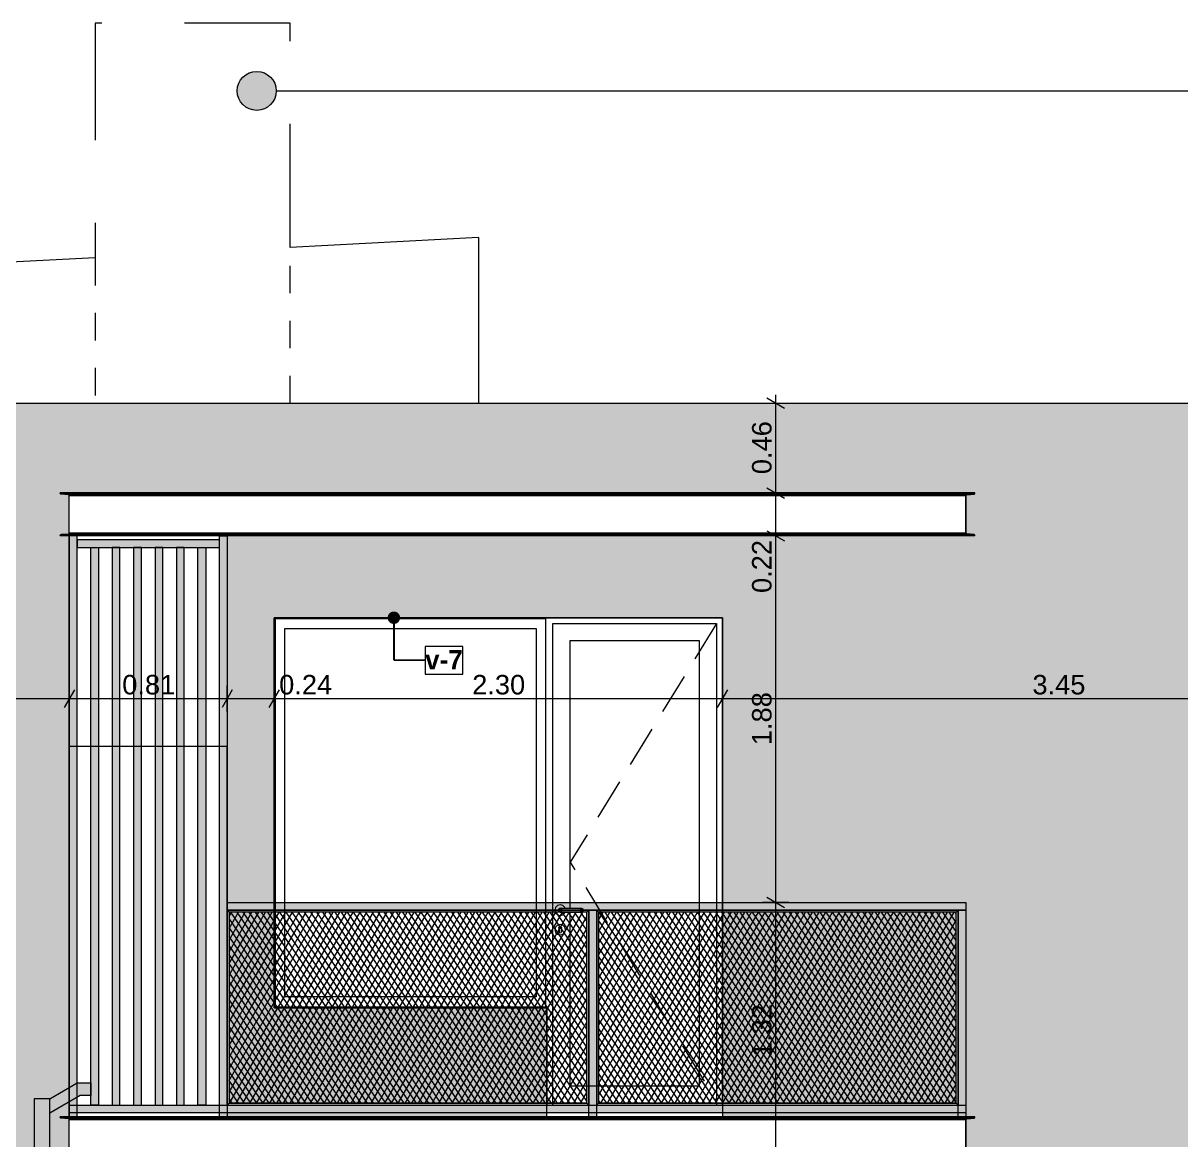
# Model space of a CAD drawing. Header units: millimetres. Extents: x 475206255 to 476720147, y 4620882299 to 4621447368.
# Drawn here: x 475380064 to 475386004, y 4621093129 to 4621098857 of the extents above; entities that cross this region are included whole.
import ezdxf

# ---------------------------------------------------------------- set-up
doc = ezdxf.new("R2010")
doc.units = ezdxf.units.MM
doc.header["$MEASUREMENT"] = 0
doc.set_wipeout_variables(frame=1)
for name, pattern in [('Hidden Line', [317.5, 211.666667, -105.833333]), ('Long Dashed', [1058.333302, 634.99999, -423.333311]), ('Small Dashed', [282.222222, 141.111111, -141.111111])]:
    doc.linetypes.add(name, pattern=pattern)
for name, color, linetype, lineweight in [('0_Pen_No__250_Pen_No__255', 255, 'Continuous', 0), ('0_Pen_No__250_Pen_No__7', 7, 'Continuous', 0), ('0_Pen_No__7_Pen_No__7', 7, 'Continuous', 0), ('2D Drafting - General_Pen_No__7_Pen_No__7', 7, 'Continuous', 0), ('Dimensioning - General_Pen_No__142', 142, 'Continuous', 0), ('New_2D Drafting - General_Pen_No__1_Pen_No__253', 252, 'Continuous', 0), ('New_2D Drafting - General_Pen_No__1_Pen_No__4', 7, 'Continuous', 0), ('New_2D Drafting - General_Pen_No__30_Pen_No__9_Pen_No__9_Pen_No__255', 255, 'Continuous', 0), ('New_2D Drafting - General_Pen_No__30_Pen_No__9_Pen_No__9_Pen_No__7', 7, 'Continuous', 0), ('New_2D Drafting - General_Pen_No__4', 7, 'Continuous', 0), ('New_2D Drafting - General_Pen_No__7', 7, 'Continuous', 0), ('New_Annotation - Label_Pen_No__1', 1, 'Continuous', 0), ('New_Structural - Bearing_Pen_No__250', 7, 'Continuous', 0), ('Structural - Bearing_Pen_No__250', 7, 'Continuous', 0), ('zoma_Pen_No__5_Pen_No__142', 142, 'Continuous', 0)]:
    doc.layers.add(name, color=color, linetype=linetype, lineweight=lineweight)
doc.layers.add('Dimensioning - General', color=7, linetype='Continuous')
doc.layers.add('zoma_Pen_No__5', color=7, linetype='Continuous')
doc.layers.add('New_2D Drafting - General_Pen_No__30_Pen_No__9_Pen_No__9_Pen_No__254', color=7, linetype='Continuous', lineweight=0, true_color=0xcccccc)
doc.styles.add('GENERATED_STYLE_2', font='arial.ttf')
doc.styles.add('GENERATED_STYLE_5', font='')
doc.styles.get('GENERATED_STYLE_5').set_extended_font_data('Avaza', bold=True)
doc.dimstyles.new('GENERATED_STYLE__1', dxfattribs={"dimtxt": 100, "dimasz": 68.640772, "dimexe": 0.18, "dimexo": 0.0625, "dimgap": 0, "dimtad": 1, "dimlfac": 0.001, "dimzin": 0, "dimdsep": 46, "dimtxsty": 'GENERATED_STYLE_2', "dimblk": 'ARROWHEAD_2', "dimblk1": 'ARROWHEAD_2', "dimblk2": 'ARROWHEAD_2', "dimcen": 0.09, "dimse1": 1, "dimse2": 1, "dimclrd": 142, "dimclre": 142, "dimclrt": 142, "dimadec": 0, "dimazin": 0, "dimtfac": 1, "dimtdec": 4, "dimtmove": 0, "dimatfit": 3, "dimfxl": 1, "dimtolj": 1, "dimtzin": 0, "dimarcsym": 0})
doc.dimstyles.new('GENERATED_STYLE__18', dxfattribs={"dimtxt": 100, "dimasz": 68.640772, "dimexe": 0.18, "dimexo": 0.0625, "dimgap": 0, "dimtad": 1, "dimtih": 1, "dimtoh": 1, "dimlfac": 0.001, "dimzin": 0, "dimdsep": 46, "dimtxsty": 'GENERATED_STYLE_2', "dimblk": 'ARROWHEAD_2', "dimblk1": 'ARROWHEAD_2', "dimblk2": 'ARROWHEAD_2', "dimcen": 0.09, "dimse1": 1, "dimse2": 1, "dimclrd": 142, "dimclre": 142, "dimclrt": 142, "dimadec": 0, "dimazin": 0, "dimtfac": 1, "dimtdec": 4, "dimtmove": 0, "dimatfit": 3, "dimfxl": 1, "dimtolj": 1, "dimtzin": 0, "dimarcsym": 0})
doc.dimstyles.new('GENERATED_STYLE__33', dxfattribs={"dimtxt": 0.18, "dimasz": 127.68, "dimexe": 0.18, "dimexo": 0.0625, "dimgap": 0, "dimtad": 0, "dimtih": 1, "dimtoh": 1, "dimdec": 4, "dimzin": 0, "dimdsep": 46, "dimcen": 0.09, "dimadec": 0, "dimazin": 0, "dimtfac": 1, "dimtdec": 4, "dimtmove": 0, "dimatfit": 3, "dimldrblk": 'ARROWHEAD_11', "dimfxl": 1, "dimtolj": 1, "dimtzin": 0, "dimarcsym": 0})
pattern_1 = [(60, (475826095.757, 4621095193.19), (-25.9807621, 15), []), (124.306619, (475826095.757, 4621095193.19), (23.8156986, 11.25), [])]

# ---------------------------------------------------------------- blocks, each defined once
blk = doc.blocks.new('ARROWHEAD_11')
at = {"color": 0, "linetype": 'Continuous', "lineweight": 0}
blk.add_line((0, 0), (-1, 0), dxfattribs=at)
at = {"color": 0, "linetype": 'Continuous', "lineweight": 0, "const_width": 0.25, "flags": 128}
blk.add_lwpolyline([(-0.125, 0, 1), (0.125, 0, 1)], format="xyb", close=True, dxfattribs=at)
blk = doc.blocks.new('Line_8', base_point=(475381262.3, 4621098509.3))
at = {"layer": 'zoma_Pen_No__5_Pen_No__142', "linetype": 'Continuous', "lineweight": 0}
blk.add_hatch(color=142, dxfattribs=at).paths.add_polyline_path([(475381162.3, 4621098509.3), (475381169.9, 4621098471), (475381191.6, 4621098438.6), (475381224, 4621098416.9), (475381262.3, 4621098409.3), (475381300.6, 4621098416.9), (475381333, 4621098438.6), (475381354.7, 4621098471), (475381362.3, 4621098509.3), (475381354.7, 4621098547.6), (475381333, 4621098580), (475381300.6, 4621098601.7), (475381262.3, 4621098609.3), (475381224, 4621098601.7), (475381191.6, 4621098580), (475381169.9, 4621098547.6)])
at = {"layer": 'zoma_Pen_No__5_Pen_No__142', "color": 142, "linetype": 'Continuous', "lineweight": 0}
blk.add_line((475381362.3, 4621098509.3), (475404007, 4621098509.3), dxfattribs=at)
blk.add_circle((475381262.3, 4621098509.3), 100, dxfattribs=at)
blk = doc.blocks.new('*D2040', base_point=(475826095.8, 4621095193.2))
at = {"layer": 'Dimensioning - General_Pen_No__142', "color": 142, "linetype": 'Continuous', "lineweight": 0, "transparency": 16777216}
for p, q in [((475376656.5, 4621095437.5), (475376604.4, 4621095347.2)), ((475376630.5, 4621095324.6), (475376630.5, 4621095460.1)), ((475380326.7, 4621095437.5), (475380274.5, 4621095347.2)), ((475380300.6, 4621095324.6), (475380300.6, 4621095460.1)), ((475376586.3, 4621095392.4), (475376630.5, 4621095392.4)), ((475376630.5, 4621095392.4), (475380300.6, 4621095392.4))]:
    blk.add_line(p, q, dxfattribs=at)
at = {"layer": 'Dimensioning - General_Pen_No__142', "color": 142, "lineweight": 0, "transparency": 16777216, "insert": (475378332.1, 4621095412.4), "char_height": 100, "attachment_point": 7, "style": 'GENERATED_STYLE_2'}
blk.add_mtext('\\A1;{\\pql;\\fArial|b0|i0|c204|p0;\\W1.000000;3.67}', dxfattribs=at)
blk = doc.blocks.new('ARROWHEAD_2')
at = {"color": 0, "linetype": 'Continuous', "lineweight": 0}
for p, q in [((0, 0), (-1, 0)), ((-0.378, -0.655), (0.378, 0.655))]:
    blk.add_line(p, q, dxfattribs=at)
blk = doc.blocks.new('*D2041', base_point=(475826095.8, 4621095193.2))
at = {"layer": 'Dimensioning - General_Pen_No__142', "color": 142, "linetype": 'Continuous', "lineweight": 0, "transparency": 16777216}
for p, q in [((475380326.7, 4621095437.5), (475380274.5, 4621095347.2)), ((475380300.6, 4621095324.6), (475380300.6, 4621095460.1)), ((475381136.7, 4621095437.5), (475381084.5, 4621095347.2)), ((475381110.6, 4621095324.6), (475381110.6, 4621095460.1)), ((475380300.6, 4621095392.4), (475381110.6, 4621095392.4))]:
    blk.add_line(p, q, dxfattribs=at)
at = {"layer": 'Dimensioning - General_Pen_No__142', "color": 142, "lineweight": 0, "transparency": 16777216, "insert": (475380572.1, 4621095412.4), "char_height": 100, "attachment_point": 7, "style": 'GENERATED_STYLE_2'}
blk.add_mtext('\\A1;{\\pql;\\fArial|b0|i0|c204|p0;\\W1.000000;0.81}', dxfattribs=at)
blk = doc.blocks.new('*D2042', base_point=(475826095.8, 4621095193.2))
at = {"layer": 'Dimensioning - General_Pen_No__142', "color": 142, "linetype": 'Continuous', "lineweight": 0, "transparency": 16777216}
for p, q in [((475381136.7, 4621095437.5), (475381084.5, 4621095347.2)), ((475381110.6, 4621095324.6), (475381110.6, 4621095460.1)), ((475381377.1, 4621095437.5), (475381325, 4621095347.2)), ((475381351.1, 4621095324.6), (475381351.1, 4621095460.1)), ((475381110.6, 4621095392.4), (475381351.1, 4621095392.4))]:
    blk.add_line(p, q, dxfattribs=at)
blk = doc.blocks.new('*D2043', base_point=(475826095.8, 4621095193.2))
at = {"layer": 'Dimensioning - General_Pen_No__142', "color": 142, "linetype": 'Continuous', "lineweight": 0, "transparency": 16777216}
for p, q in [((475381377.1, 4621095437.5), (475381325, 4621095347.2)), ((475381351.1, 4621095324.6), (475381351.1, 4621095460.1)), ((475383677.1, 4621095437.5), (475383625, 4621095347.2)), ((475383651.1, 4621095324.6), (475383651.1, 4621095460.1)), ((475381351.1, 4621095392.4), (475383651.1, 4621095392.4))]:
    blk.add_line(p, q, dxfattribs=at)
at = {"layer": 'Dimensioning - General_Pen_No__142', "color": 142, "lineweight": 0, "transparency": 16777216, "char_height": 100, "attachment_point": 7, "style": 'GENERATED_STYLE_2'}
for s, insert in [('\\A1;{\\pql;\\fArial|b0|i0|c204|p0;\\W1.000000;0.24}', (475381377.2, 4621095412.4)), ('\\A1;{\\pql;\\fArial|b0|i0|c204|p0;\\W1.000000;2.30}', (475382367.6, 4621095412.4))]:
    blk.add_mtext(s, dxfattribs=dict(at, insert=insert))
blk = doc.blocks.new('*D2044', base_point=(475826095.8, 4621095193.2))
at = {"layer": 'Dimensioning - General_Pen_No__142', "color": 142, "linetype": 'Continuous', "lineweight": 0, "transparency": 16777216}
for p, q in [((475383677.1, 4621095437.5), (475383625, 4621095347.2)), ((475383651.1, 4621095324.6), (475383651.1, 4621095460.1)), ((475387126.2, 4621095437.5), (475387074.1, 4621095347.2)), ((475387100.1, 4621095324.6), (475387100.1, 4621095460.1)), ((475383651.1, 4621095392.4), (475387100.1, 4621095392.4))]:
    blk.add_line(p, q, dxfattribs=at)
at = {"layer": 'Dimensioning - General_Pen_No__142', "color": 142, "lineweight": 0, "transparency": 16777216, "insert": (475385242.1, 4621095412.4), "char_height": 100, "attachment_point": 7, "style": 'GENERATED_STYLE_2'}
blk.add_mtext('\\A1;{\\pql;\\fArial|b0|i0|c204|p0;\\W1.000000;3.45}', dxfattribs=at)
blk = doc.blocks.new('*D2048', base_point=(475826095.8, 4621095193.2))
at = {"layer": 'Dimensioning - General_Pen_No__142', "color": 142, "linetype": 'Continuous', "lineweight": 0, "transparency": 16777216}
for p, q in [((475376630.5, 4621085685.7), (475376630.5, 4621085821.2)), ((475381900.5, 4621085685.7), (475381900.5, 4621085821.2)), ((475376586.3, 4621085753.4), (475376630.5, 4621085753.4)), ((475376656.5, 4621085798.6), (475376604.4, 4621085708.3)), ((475376630.5, 4621085753.4), (475381900.5, 4621085753.4)), ((475381926.5, 4621085798.6), (475381874.4, 4621085708.3))]:
    blk.add_line(p, q, dxfattribs=at)
at = {"layer": 'Dimensioning - General_Pen_No__142', "color": 142, "lineweight": 0, "transparency": 16777216, "insert": (475379132, 4621085773.4), "char_height": 100, "attachment_point": 7, "style": 'GENERATED_STYLE_2'}
blk.add_mtext('\\A1;{\\pql;\\fArial|b0|i0|c204|p0;\\W1.000000;5.27}', dxfattribs=at)
blk = doc.blocks.new('*D2052', base_point=(475826095.8, 4621095193.2))
at = {"layer": 'Dimensioning - General_Pen_No__142', "color": 142, "linetype": 'Continuous', "lineweight": 0, "transparency": 16777216}
for p, q in [((475383500.5, 4621085685.7), (475383500.5, 4621085821.2)), ((475387100.1, 4621085685.7), (475387100.1, 4621085821.2)), ((475383526.5, 4621085798.6), (475383474.4, 4621085708.3)), ((475383500.5, 4621085753.4), (475387100.1, 4621085753.4)), ((475387126.2, 4621085798.6), (475387074.1, 4621085708.3))]:
    blk.add_line(p, q, dxfattribs=at)
at = {"layer": 'Dimensioning - General_Pen_No__142', "color": 142, "lineweight": 0, "transparency": 16777216, "insert": (475385166.8, 4621085773.4), "char_height": 100, "attachment_point": 7, "style": 'GENERATED_STYLE_2'}
blk.add_mtext('\\A1;{\\pql;\\fArial|b0|i0|c204|p0;\\W1.000000;3.60}', dxfattribs=at)
blk = doc.blocks.new('*D2066', base_point=(475826095.8, 4621095193.2))
at = {"layer": 'Dimensioning - General_Pen_No__142', "color": 142, "linetype": 'Continuous', "lineweight": 0, "transparency": 16777216}
for p, q in [((475383879.6, 4621094373.1), (475383969.9, 4621094321)), ((475383992.5, 4621094347.1), (475383857, 4621094347.1)), ((475383924.8, 4621093027), (475383924.8, 4621094347.1)), ((475383992.5, 4621093027), (475383857, 4621093027)), ((475383879.6, 4621093053.1), (475383969.9, 4621093001))]:
    blk.add_line(p, q, dxfattribs=at)
at = {"layer": 'Dimensioning - General_Pen_No__142', "color": 142, "lineweight": 0, "transparency": 16777216, "insert": (475383904.8, 4621093553.6), "char_height": 100, "attachment_point": 7, "rotation": 90, "style": 'GENERATED_STYLE_2'}
blk.add_mtext('\\A1;{\\pql;\\fArial|b0|i0|c204|p0;\\W1.000000;1.32}', dxfattribs=at)
blk = doc.blocks.new('*D2067', base_point=(475826095.8, 4621095193.2))
at = {"layer": 'Dimensioning - General_Pen_No__142', "color": 142, "linetype": 'Continuous', "lineweight": 0, "transparency": 16777216}
for p, q in [((475383992.5, 4621096227), (475383857, 4621096227)), ((475383879.6, 4621096253.1), (475383969.9, 4621096201)), ((475383924.8, 4621094347.1), (475383924.8, 4621096227)), ((475383879.6, 4621094373.1), (475383969.9, 4621094321)), ((475383992.5, 4621094347.1), (475383857, 4621094347.1))]:
    blk.add_line(p, q, dxfattribs=at)
at = {"layer": 'Dimensioning - General_Pen_No__142', "color": 142, "lineweight": 0, "transparency": 16777216, "char_height": 100, "attachment_point": 7, "rotation": 90, "style": 'GENERATED_STYLE_2'}
for s, insert in [('\\A1;{\\pql;\\fArial|b0|i0|c204|p0;\\W1.000000;0.22}', (475383904.8, 4621095934)), ('\\A1;{\\pql;\\fArial|b0|i0|c204|p0;\\W1.000000;1.88}', (475383904.8, 4621095153.6))]:
    blk.add_mtext(s, dxfattribs=dict(at, insert=insert))
blk = doc.blocks.new('*D2068', base_point=(475826095.8, 4621095193.2))
at = {"layer": 'Dimensioning - General_Pen_No__142', "color": 142, "linetype": 'Continuous', "lineweight": 0, "transparency": 16777216}
for p, q in [((475383992.5, 4621096447), (475383857, 4621096447)), ((475383879.6, 4621096473.1), (475383969.9, 4621096421)), ((475383924.8, 4621096227), (475383924.8, 4621096447)), ((475383992.5, 4621096227), (475383857, 4621096227)), ((475383879.6, 4621096253.1), (475383969.9, 4621096201))]:
    blk.add_line(p, q, dxfattribs=at)
blk = doc.blocks.new('*D2069', base_point=(475826095.8, 4621095193.2))
at = {"layer": 'Dimensioning - General_Pen_No__142', "color": 142, "linetype": 'Continuous', "lineweight": 0, "transparency": 16777216}
for p, q in [((475383969.9, 4621096880.6), (475383879.6, 4621096932.7)), ((475383924.8, 4621096906.6), (475383924.8, 4621096950.8)), ((475383992.5, 4621096906.6), (475383857, 4621096906.6)), ((475383924.8, 4621096447), (475383924.8, 4621096906.6)), ((475383992.5, 4621096447), (475383857, 4621096447)), ((475383879.6, 4621096473.1), (475383969.9, 4621096421))]:
    blk.add_line(p, q, dxfattribs=at)
at = {"layer": 'Dimensioning - General_Pen_No__142', "color": 142, "lineweight": 0, "transparency": 16777216, "insert": (475383904.8, 4621096543.4), "char_height": 100, "attachment_point": 7, "rotation": 90, "style": 'GENERATED_STYLE_2'}
blk.add_mtext('\\A1;{\\pql;\\fArial|b0|i0|c204|p0;\\W1.000000;0.46}', dxfattribs=at)
blk = doc.blocks.new('*D2078', base_point=(475826095.8, 4621095193.2))
at = {"layer": 'Dimensioning - General_Pen_No__142', "color": 142, "linetype": 'Continuous', "lineweight": 0, "transparency": 16777216}
for p, q in [((475392361.2, 4621094373.1), (475392451.5, 4621094321)), ((475392474.1, 4621094347.1), (475392338.6, 4621094347.1)), ((475392406.3, 4621093027), (475392406.3, 4621094347.1)), ((475392474.1, 4621093027), (475392338.6, 4621093027)), ((475392361.2, 4621093053.1), (475392451.5, 4621093001))]:
    blk.add_line(p, q, dxfattribs=at)
at = {"layer": 'Dimensioning - General_Pen_No__142', "color": 142, "lineweight": 0, "transparency": 16777216, "insert": (475392386.3, 4621093553.6), "char_height": 100, "attachment_point": 7, "rotation": 90, "style": 'GENERATED_STYLE_2'}
blk.add_mtext('\\A1;{\\pql;\\fArial|b0|i0|c204|p0;\\W1.000000;1.32}', dxfattribs=at)
blk = doc.blocks.new('*D2079', base_point=(475826095.8, 4621095193.2))
at = {"layer": 'Dimensioning - General_Pen_No__142', "color": 142, "linetype": 'Continuous', "lineweight": 0, "transparency": 16777216}
for p, q in [((475392406.3, 4621096007.1), (475392406.3, 4621096227)), ((475392361.2, 4621096033.1), (475392451.5, 4621095981)), ((475392474.1, 4621096007.1), (475392338.6, 4621096007.1)), ((475392406.3, 4621094347.1), (475392406.3, 4621096007.1)), ((475392361.2, 4621094373.1), (475392451.5, 4621094321)), ((475392474.1, 4621094347.1), (475392338.6, 4621094347.1))]:
    blk.add_line(p, q, dxfattribs=at)
at = {"layer": 'Dimensioning - General_Pen_No__142', "color": 142, "lineweight": 0, "transparency": 16777216, "char_height": 100, "attachment_point": 7, "rotation": 90, "style": 'GENERATED_STYLE_2'}
for s, insert in [('\\A1;{\\pql;\\fArial|b0|i0|c204|p0;\\W1.000000;0.22}', (475392386.3, 4621095714)), ('\\A1;{\\pql;\\fArial|b0|i0|c204|p0;\\W1.000000;1.66}', (475392386.3, 4621095043.6))]:
    blk.add_mtext(s, dxfattribs=dict(at, insert=insert))
blk = doc.blocks.new('*D2080', base_point=(475826095.8, 4621095193.2))
at = {"layer": 'Dimensioning - General_Pen_No__142', "color": 142, "linetype": 'Continuous', "lineweight": 0, "transparency": 16777216}
for p, q in [((475392474.1, 4621096227), (475392338.6, 4621096227)), ((475392361.2, 4621096253.1), (475392451.5, 4621096201)), ((475392406.3, 4621096007.1), (475392406.3, 4621096227)), ((475392361.2, 4621096033.1), (475392451.5, 4621095981))]:
    blk.add_line(p, q, dxfattribs=at)
blk = doc.blocks.new('*D2081', base_point=(475826095.8, 4621095193.2))
at = {"layer": 'Dimensioning - General_Pen_No__142', "color": 142, "linetype": 'Continuous', "lineweight": 0, "transparency": 16777216}
for p, q in [((475392474.1, 4621096447), (475392338.6, 4621096447)), ((475392451.5, 4621096421), (475392361.2, 4621096473.1)), ((475392406.3, 4621096447), (475392406.3, 4621096491.2)), ((475392406.3, 4621096227), (475392406.3, 4621096447)), ((475392474.1, 4621096227), (475392338.6, 4621096227)), ((475392361.2, 4621096253.1), (475392451.5, 4621096201))]:
    blk.add_line(p, q, dxfattribs=at)
at = {"layer": 'Dimensioning - General_Pen_No__142', "color": 142, "lineweight": 0, "transparency": 16777216, "insert": (475392386.3, 4621096473.2), "char_height": 100, "attachment_point": 7, "rotation": 90, "style": 'GENERATED_STYLE_2'}
blk.add_mtext('\\A1;{\\pql;\\fArial|b0|i0|c204|p0;\\W1.000000;0.22}', dxfattribs=at)

msp = doc.modelspace()

# ---------------------------------------------------------------- hatches: boundary and pattern name
at = {"layer": '0_Pen_No__250_Pen_No__255', "linetype": 'Continuous', "lineweight": 0, "true_color": 0x3f3f3f}
for points in [[(475380200.597, 4621093266.492), (475380200.597, 4621093339.995), (475380340.597, 4621093420.907), (475380410.597, 4621093420.907), (475380410.597, 4621093356.907), (475380357.041, 4621093356.907)], [(475380120.597, 4621083106.336), (475380200.597, 4621083094.884), (475380200.597, 4621093339.995), (475380120.597, 4621093339.995)]]:
    msp.add_hatch(color=250, dxfattribs=at).paths.add_polyline_path(points)
at = {"layer": 'New_2D Drafting - General_Pen_No__30_Pen_No__9_Pen_No__9_Pen_No__254', "linetype": 'Continuous', "lineweight": 0, "true_color": 0xcccccc}
h = msp.add_hatch(dxfattribs=at)
h.set_pattern_fill('BRICK___RUNNING_BOND', color=254, style=0, pattern_type=2)
h.set_pattern_definition([(180, (475384300.59, 4621091916.26), (0, 66.64), []), (90, (475384300.6, 4621091916.26), (244.8, 0), [66.64, -66.64]), (90, (475384178.2, 4621091982.9), (244.8, 0), [66.64, -66.64])])
h.paths.add_polyline_path([(475391970.899, 4621083607.048), (475391970.899, 4621096906.641), (475376630.462, 4621096906.638), (475376630.452, 4621083607.048)])
h.paths.add_polyline_path([(475384900.596, 4621086627.05), (475380300.597, 4621086627.05), (475380300.597, 4621086847.05), (475380300.597, 4621089827.05), (475380300.597, 4621090047.084), (475380300.597, 4621096447.05), (475381110.597, 4621096447.05), (475384900.596, 4621096447.05), (475384900.596, 4621096227.05), (475381110.597, 4621096227.05), (475381110.597, 4621093247.084), (475382751.068, 4621093247.084), (475382751.068, 4621093807.044), (475381351.068, 4621093807.044), (475381351.068, 4621095807.044), (475383651.697, 4621095807.044), (475383651.697, 4621093807.044), (475383651.068, 4621093807.044), (475383651.068, 4621093247.084), (475384900.597, 4621093247.084), (475384900.597, 4621093027.05), (475381110.597, 4621093027.05), (475381110.597, 4621090047.084), (475382751.068, 4621090047.084), (475382751.068, 4621090607.044), (475381351.068, 4621090607.044), (475381351.068, 4621092607.044), (475383651.068, 4621092607.044), (475383651.068, 4621090047.084), (475384900.597, 4621090047.084), (475384900.597, 4621089827.05), (475381110.597, 4621089827.05), (475381110.597, 4621086847.05), (475382751.068, 4621086847.05), (475382751.068, 4621087407.044), (475381351.068, 4621087407.044), (475381351.068, 4621089407.044), (475382751.068, 4621089407.044), (475383651.068, 4621089407.044), (475383651.068, 4621086847.05), (475384900.596, 4621086847.05)], flags=0)
h.paths.add_polyline_path([(475383500.456, 4621084607.045), (475381900.456, 4621084607.045), (475381900.456, 4621086207.044), (475383500.456, 4621086207.044)], flags=0)
h.paths.add_polyline_path([(475388000.135, 4621094207.044), (475388000.135, 4621095807.045), (475387100.135, 4621095807.045), (475387100.135, 4621094207.044)], flags=0)
h.paths.add_polyline_path([(475387100.135, 4621089407.044), (475388000.135, 4621089407.044), (475388000.135, 4621087807.044), (475387100.135, 4621087807.044)], flags=0)
h.paths.add_polyline_path([(475387100.135, 4621092607.044), (475388000.135, 4621092607.044), (475388000.135, 4621091007.044), (475387100.135, 4621091007.044)], flags=0)
h.paths.add_polyline_path([(475385700.901, 4621084607.044), (475387300.901, 4621084607.044), (475387300.901, 4621086207.044), (475385700.901, 4621086207.044)], flags=0)
at = {"layer": 'New_2D Drafting - General_Pen_No__30_Pen_No__9_Pen_No__9_Pen_No__255', "linetype": 'Continuous', "lineweight": 0}
for points in [[(475380340.597, 4621096227.05), (475380300.597, 4621096227.05), (475380300.597, 4621093247.05), (475380340.597, 4621093247.05)], [(475380340.597, 4621096207.05), (475380340.597, 4621096166.963), (475381070.597, 4621096166.963), (475381070.597, 4621096207.05)], [(475381070.597, 4621096227.05), (475381110.597, 4621096227.05), (475381110.597, 4621093247.05), (475381070.597, 4621093247.05)], [(475380410.597, 4621096166.963), (475380450.597, 4621096166.963), (475380450.597, 4621093307.05), (475380410.597, 4621093307.05)], [(475380560.597, 4621096166.963), (475380520.597, 4621096166.963), (475380520.597, 4621093307.05), (475380560.597, 4621093307.05)], [(475380670.597, 4621096166.963), (475380630.597, 4621096166.963), (475380630.597, 4621093307.05), (475380670.597, 4621093307.05)], [(475380780.597, 4621096166.963), (475380740.597, 4621096166.963), (475380740.597, 4621093307.05), (475380780.597, 4621093307.05)], [(475380890.597, 4621096166.963), (475380850.597, 4621096166.963), (475380850.597, 4621093307.05), (475380890.597, 4621093307.05)], [(475380960.597, 4621096166.963), (475381000.597, 4621096166.963), (475381000.597, 4621093307.05), (475380960.597, 4621093307.05)], [(475384900.597, 4621094347.077), (475384900.597, 4621094307.077), (475381110.597, 4621094307.077), (475381110.597, 4621094347.077)], [(475381120.597, 4621094297.077), (475381110.597, 4621094307.077), (475382965.597, 4621094307.077), (475382955.597, 4621094297.077)], [(475381110.597, 4621094307.077), (475381120.597, 4621094297.077), (475381120.597, 4621093317.05), (475381110.597, 4621093307.05)], [(475382965.597, 4621093307.05), (475382955.597, 4621093317.05), (475382955.597, 4621094297.077), (475382965.597, 4621094307.077)], [(475383005.597, 4621093247.05), (475382965.597, 4621093247.05), (475382965.597, 4621094307.077), (475383005.597, 4621094307.077)], [(475383005.597, 4621093307.05), (475383015.597, 4621093317.05), (475383015.597, 4621094297.077), (475383005.597, 4621094307.077)], [(475383015.597, 4621094297.077), (475383005.597, 4621094307.077), (475384860.597, 4621094307.077), (475384850.597, 4621094297.077)], [(475384860.597, 4621093307.05), (475384850.597, 4621093317.05), (475384850.597, 4621094297.077), (475384860.597, 4621094307.077)], [(475384900.597, 4621093247.083), (475384860.597, 4621093247.083), (475384860.597, 4621094307.077), (475384900.597, 4621094307.077)], [(475384900.597, 4621093307.076), (475384900.597, 4621093267.076), (475380300.597, 4621093267.076), (475380300.597, 4621093307.076)], [(475381120.597, 4621093317.05), (475381110.597, 4621093307.05), (475382965.597, 4621093307.05), (475382955.597, 4621093317.05)], [(475383015.597, 4621093317.05), (475383005.597, 4621093307.05), (475384860.597, 4621093307.05), (475384850.597, 4621093317.05)]]:
    msp.add_hatch(color=255, dxfattribs=at).paths.add_polyline_path(points)
at = {"layer": 'New_2D Drafting - General_Pen_No__7', "linetype": 'Continuous', "lineweight": 0}
h = msp.add_hatch(dxfattribs=at)
h.set_pattern_fill('BATT_INSULATION', style=0, pattern_type=2)
h.set_pattern_definition(pattern_1)
h.paths.add_polyline_path([(475382955.597, 4621094297.077), (475381120.597, 4621094297.077), (475381120.597, 4621093317.05), (475382955.597, 4621093317.05)])
h = msp.add_hatch(dxfattribs=at)
h.set_pattern_fill('BATT_INSULATION', style=0, pattern_type=2)
h.set_pattern_definition(pattern_1)
h.paths.add_polyline_path([(475384850.597, 4621094297.077), (475383015.597, 4621094297.077), (475383015.597, 4621093317.05), (475384850.597, 4621093317.05)])

# ---------------------------------------------------------------- linework, layer by layer
at = {"layer": '0_Pen_No__250_Pen_No__7', "color": 7, "linetype": 'Continuous', "lineweight": 0, "flags": 128}
for points in [[(475380200.597, 4621093266.492), (475380200.597, 4621093339.995), (475380340.597, 4621093420.907), (475380410.597, 4621093420.907), (475380410.597, 4621093356.907), (475380357.041, 4621093356.907)], [(475380120.597, 4621083106.336), (475380200.597, 4621083094.884), (475380200.597, 4621093339.995), (475380120.597, 4621093339.995)]]:
    msp.add_lwpolyline(points, close=True, dxfattribs=at)
at = {"layer": '0_Pen_No__7_Pen_No__7', "color": 7, "linetype": 'Continuous', "lineweight": 0}
for p, q in [((475382400.546, 4621097756.53), (475381433.733, 4621097705.611)), ((475382400.546, 4621097756.53), (475382400.546, 4621096906.638)), ((475380433.733, 4621097652.943), (475379800.603, 4621097619.598))]:
    msp.add_line(p, q, dxfattribs=at)
at = {"layer": '2D Drafting - General_Pen_No__7_Pen_No__7', "color": 7, "linetype": 'Hidden Line', "lineweight": 0, "flags": 128}
msp.add_lwpolyline([(475383621.068, 4621095777.044), (475382871.064, 4621094552.924), (475383620.283, 4621093328.33)], dxfattribs=at)
at = {"layer": 'New_2D Drafting - General_Pen_No__1_Pen_No__253', "color": 252, "linetype": 'Long Dashed', "lineweight": 0, "flags": 128}
msp.add_lwpolyline([(475381433.733, 4621097705.611), (475381433.733, 4621098856.526), (475380433.733, 4621098856.526), (475380433.733, 4621097652.943)], dxfattribs=at)
at = {"layer": 'New_2D Drafting - General_Pen_No__1_Pen_No__4', "color": 7, "linetype": 'Small Dashed', "lineweight": 0, "flags": 128}
for points in [[(475381433.733, 4621096906.638), (475381433.733, 4621097705.611)], [(475380433.733, 4621097652.943), (475380433.733, 4621096906.638)]]:
    msp.add_lwpolyline(points, dxfattribs=at)
at = {"layer": 'New_2D Drafting - General_Pen_No__30_Pen_No__9_Pen_No__9_Pen_No__7', "color": 7, "linetype": 'Continuous', "lineweight": 0, "flags": 128}
for points in [[(475391970.899, 4621083607.048), (475391970.899, 4621096906.641), (475376630.462, 4621096906.638), (475376630.452, 4621083607.048)], [(475380340.597, 4621096227.05), (475380300.597, 4621096227.05), (475380300.597, 4621093247.05), (475380340.597, 4621093247.05)], [(475380340.597, 4621096207.05), (475380340.597, 4621096166.963), (475381070.597, 4621096166.963), (475381070.597, 4621096207.05)], [(475381070.597, 4621096227.05), (475381110.597, 4621096227.05), (475381110.597, 4621093247.05), (475381070.597, 4621093247.05)], [(475380410.597, 4621096166.963), (475380450.597, 4621096166.963), (475380450.597, 4621093307.05), (475380410.597, 4621093307.05)], [(475380560.597, 4621096166.963), (475380520.597, 4621096166.963), (475380520.597, 4621093307.05), (475380560.597, 4621093307.05)], [(475380670.597, 4621096166.963), (475380630.597, 4621096166.963), (475380630.597, 4621093307.05), (475380670.597, 4621093307.05)], [(475380780.597, 4621096166.963), (475380740.597, 4621096166.963), (475380740.597, 4621093307.05), (475380780.597, 4621093307.05)], [(475380890.597, 4621096166.963), (475380850.597, 4621096166.963), (475380850.597, 4621093307.05), (475380890.597, 4621093307.05)], [(475380960.597, 4621096166.963), (475381000.597, 4621096166.963), (475381000.597, 4621093307.05), (475380960.597, 4621093307.05)], [(475380300.597, 4621093307.076), (475381110.597, 4621093307.076), (475381110.597, 4621095147.203), (475380300.597, 4621095147.203)], [(475384900.597, 4621094347.077), (475384900.597, 4621094307.077), (475381110.597, 4621094307.077), (475381110.597, 4621094347.077)], [(475381120.597, 4621094297.077), (475381110.597, 4621094307.077), (475382965.597, 4621094307.077), (475382955.597, 4621094297.077)], [(475381110.597, 4621094307.077), (475381120.597, 4621094297.077), (475381120.597, 4621093317.05), (475381110.597, 4621093307.05)], [(475382965.597, 4621093307.05), (475382955.597, 4621093317.05), (475382955.597, 4621094297.077), (475382965.597, 4621094307.077)], [(475383005.597, 4621093247.05), (475382965.597, 4621093247.05), (475382965.597, 4621094307.077), (475383005.597, 4621094307.077)], [(475383005.597, 4621093307.05), (475383015.597, 4621093317.05), (475383015.597, 4621094297.077), (475383005.597, 4621094307.077)], [(475383015.597, 4621094297.077), (475383005.597, 4621094307.077), (475384860.597, 4621094307.077), (475384850.597, 4621094297.077)], [(475384860.597, 4621093307.05), (475384850.597, 4621093317.05), (475384850.597, 4621094297.077), (475384860.597, 4621094307.077)], [(475384900.597, 4621093247.083), (475384860.597, 4621093247.083), (475384860.597, 4621094307.077), (475384900.597, 4621094307.077)], [(475384900.597, 4621093307.076), (475384900.597, 4621093267.076), (475380300.597, 4621093267.076), (475380300.597, 4621093307.076)], [(475381120.597, 4621093317.05), (475381110.597, 4621093307.05), (475382965.597, 4621093307.05), (475382955.597, 4621093317.05)], [(475383015.597, 4621093317.05), (475383005.597, 4621093307.05), (475384860.597, 4621093307.05), (475384850.597, 4621093317.05)]]:
    msp.add_lwpolyline(points, close=True, dxfattribs=at)
msp.add_lwpolyline([(475380300.597, 4621090047.084), (475380300.597, 4621096447.05), (475381110.597, 4621096447.05), (475384900.596, 4621096447.05), (475384900.596, 4621096227.05), (475381110.597, 4621096227.05), (475381110.597, 4621093247.084), (475382751.068, 4621093247.084), (475382751.068, 4621093807.044), (475381351.068, 4621093807.044), (475381351.068, 4621095807.044), (475383651.697, 4621095807.044), (475383651.697, 4621093807.044), (475383651.068, 4621093807.044), (475383651.068, 4621093247.084), (475384900.597, 4621093247.084), (475384900.597, 4621093027.05)], dxfattribs=at)
at = {"layer": 'New_2D Drafting - General_Pen_No__4', "color": 7, "linetype": 'Continuous', "lineweight": 0, "flags": 128}
for points in [[(475382955.597, 4621094297.077), (475381120.597, 4621094297.077), (475381120.597, 4621093317.05), (475382955.597, 4621093317.05)], [(475384850.597, 4621094297.077), (475383015.597, 4621094297.077), (475383015.597, 4621093317.05), (475384850.597, 4621093317.05)]]:
    msp.add_lwpolyline(points, close=True, dxfattribs=at)
at = {"layer": 'New_Structural - Bearing_Pen_No__250', "color": 7, "linetype": 'Continuous', "lineweight": 0}
for p, q in [((475382751.068, 4621095807.044), (475381351.068, 4621095807.044)), ((475381351.068, 4621095807.044), (475381351.068, 4621093807.044)), ((475381356.068, 4621095802.044), (475381356.068, 4621095752.044)), ((475382746.068, 4621095802.044), (475381356.068, 4621095802.044)), ((475382746.068, 4621095752.044), (475382746.068, 4621095802.044)), ((475383651.068, 4621095807.044), (475382751.068, 4621095807.044)), ((475383651.068, 4621093307.044), (475383651.068, 4621095807.044)), ((475381356.068, 4621095752.044), (475381356.068, 4621093862.044)), ((475381406.068, 4621093862.044), (475381406.068, 4621095752.044)), ((475381406.068, 4621095752.044), (475382696.068, 4621095752.044)), ((475382696.068, 4621095752.044), (475382696.068, 4621093862.044)), ((475382746.068, 4621093862.044), (475382746.068, 4621095752.044)), ((475382781.068, 4621093307.044), (475382781.068, 4621095777.044)), ((475382781.068, 4621095777.044), (475383621.068, 4621095777.044)), ((475383621.068, 4621095777.044), (475383621.068, 4621093307.044)), ((475382869.068, 4621095689.044), (475382869.068, 4621094317.044)), ((475383533.068, 4621095689.044), (475382869.068, 4621095689.044)), ((475383533.068, 4621093407.044), (475383533.068, 4621095689.044)), ((475382795.686, 4621094320.544), (475382792.068, 4621094307.044)), ((475382792.068, 4621094307.044), (475382795.686, 4621094293.544)), ((475382805.568, 4621094330.427), (475382795.686, 4621094320.544)), ((475382819.068, 4621094334.044), (475382805.568, 4621094330.427)), ((475382811.997, 4621094314.115), (475382809.068, 4621094307.044)), ((475382809.068, 4621094307.044), (475382811.997, 4621094299.973)), ((475382813.549, 4621094314.115), (475382810.79, 4621094307.044)), ((475382810.79, 4621094307.044), (475382813.549, 4621094299.973)), ((475382819.068, 4621094317.044), (475382811.997, 4621094314.115)), ((475382818.364, 4621094314.115), (475382816.252, 4621094307.044)), ((475382816.252, 4621094307.044), (475382818.364, 4621094299.973)), ((475382832.568, 4621094330.427), (475382819.068, 4621094334.044)), ((475382819.068, 4621094317.044), (475382820.21, 4621094317.044)), ((475382820.21, 4621094317.044), (475382823.462, 4621094317.044)), ((475382823.462, 4621094317.044), (475382828.328, 4621094317.044)), ((475382825.569, 4621094314.115), (475382824.426, 4621094307.044)), ((475382824.426, 4621094307.044), (475382825.569, 4621094299.973)), ((475382828.328, 4621094317.044), (475382834.068, 4621094317.044)), ((475382842.451, 4621094320.544), (475382832.568, 4621094330.427)), ((475382834.068, 4621094317.044), (475382914.068, 4621094317.044)), ((475382843.389, 4621094317.044), (475382842.451, 4621094320.544)), ((475382914.068, 4621094317.044), (475382919.809, 4621094317.044)), ((475382919.809, 4621094317.044), (475382924.675, 4621094317.044)), ((475382922.568, 4621094314.115), (475382923.71, 4621094307.044)), ((475382923.71, 4621094307.044), (475382922.568, 4621094299.973)), ((475382924.675, 4621094317.044), (475382927.927, 4621094317.044)), ((475382927.927, 4621094317.044), (475382929.068, 4621094317.044)), ((475382929.068, 4621094317.044), (475382936.139, 4621094314.115)), ((475382929.773, 4621094314.115), (475382931.885, 4621094307.044)), ((475382931.885, 4621094307.044), (475382929.773, 4621094299.973)), ((475382934.587, 4621094314.115), (475382937.346, 4621094307.044)), ((475382937.346, 4621094307.044), (475382934.587, 4621094299.973)), ((475382936.139, 4621094314.115), (475382939.068, 4621094307.044)), ((475382939.068, 4621094307.044), (475382936.139, 4621094299.973)), ((475382795.686, 4621094293.544), (475382805.568, 4621094283.662)), ((475382805.568, 4621094283.662), (475382819.068, 4621094280.044)), ((475382811.997, 4621094299.973), (475382819.068, 4621094297.044)), ((475382819.068, 4621094297.044), (475382820.21, 4621094297.044)), ((475382819.068, 4621094280.044), (475382832.568, 4621094283.662)), ((475382820.21, 4621094297.044), (475382823.462, 4621094297.044)), ((475382823.462, 4621094297.044), (475382828.328, 4621094297.044)), ((475382828.328, 4621094297.044), (475382834.068, 4621094297.044)), ((475382832.568, 4621094283.662), (475382842.451, 4621094293.544)), ((475382834.068, 4621094297.044), (475382914.068, 4621094297.044)), ((475382842.451, 4621094293.544), (475382843.389, 4621094297.044)), ((475382869.068, 4621094297.044), (475382869.068, 4621093407.044)), ((475382914.068, 4621094297.044), (475382919.809, 4621094297.044)), ((475382919.809, 4621094297.044), (475382924.675, 4621094297.044)), ((475382924.675, 4621094297.044), (475382927.927, 4621094297.044)), ((475382927.927, 4621094297.044), (475382929.068, 4621094297.044)), ((475382936.139, 4621094299.973), (475382929.068, 4621094297.044)), ((475382795.686, 4621094220.544), (475382792.068, 4621094207.044)), ((475382792.068, 4621094207.044), (475382795.686, 4621094193.544)), ((475382805.568, 4621094230.427), (475382795.686, 4621094220.544)), ((475382795.686, 4621094193.544), (475382805.568, 4621094183.662)), ((475382819.068, 4621094234.044), (475382805.568, 4621094230.427)), ((475382805.568, 4621094183.662), (475382819.068, 4621094180.044)), ((475382812.348, 4621094218.684), (475382811.601, 4621094216.737)), ((475382814.068, 4621094211.444), (475382811.601, 4621094216.737)), ((475382812.348, 4621094218.684), (475382813.693, 4621094222.188)), ((475382813.693, 4621094222.188), (475382819.068, 4621094224.47)), ((475382814.068, 4621094209.931), (475382814.068, 4621094211.444)), ((475382814.068, 4621094209.931), (475382814.068, 4621094207.044)), ((475382814.068, 4621094207.044), (475382814.068, 4621094204.158)), ((475382814.068, 4621094204.158), (475382814.068, 4621094198.384)), ((475382814.068, 4621094198.384), (475382814.068, 4621094194.544)), ((475382815.533, 4621094191.009), (475382814.068, 4621094194.544)), ((475382819.068, 4621094189.544), (475382815.533, 4621094191.009)), ((475382832.568, 4621094230.427), (475382819.068, 4621094234.044)), ((475382819.068, 4621094224.47), (475382824.444, 4621094222.188)), ((475382822.604, 4621094191.009), (475382819.068, 4621094189.544)), ((475382819.068, 4621094180.044), (475382832.568, 4621094183.662)), ((475382824.068, 4621094194.544), (475382822.604, 4621094191.009)), ((475382826.536, 4621094216.737), (475382824.068, 4621094211.444)), ((475382824.068, 4621094211.444), (475382824.068, 4621094209.931)), ((475382824.068, 4621094209.931), (475382824.068, 4621094207.044)), ((475382824.068, 4621094207.044), (475382824.068, 4621094204.158)), ((475382824.068, 4621094204.158), (475382824.068, 4621094198.384)), ((475382824.068, 4621094198.384), (475382824.068, 4621094194.544)), ((475382825.789, 4621094218.684), (475382824.444, 4621094222.188)), ((475382825.789, 4621094218.684), (475382826.536, 4621094216.737)), ((475382842.451, 4621094220.544), (475382832.568, 4621094230.427)), ((475382832.568, 4621094183.662), (475382842.451, 4621094193.544)), ((475382846.068, 4621094207.044), (475382842.451, 4621094220.544)), ((475382842.451, 4621094193.544), (475382846.068, 4621094207.044)), ((475381356.068, 4621093862.044), (475381356.068, 4621093812.044)), ((475382696.068, 4621093862.044), (475381406.068, 4621093862.044)), ((475382746.068, 4621093812.044), (475382746.068, 4621093862.044)), ((475381351.068, 4621093807.044), (475382751.068, 4621093807.044)), ((475381356.068, 4621093812.044), (475382746.068, 4621093812.044)), ((475382751.068, 4621093807.044), (475382751.068, 4621093307.044)), ((475382869.068, 4621093407.044), (475383533.068, 4621093407.044))]:
    msp.add_line(p, q, dxfattribs=at)
at = {"layer": 'Structural - Bearing_Pen_No__250', "color": 7, "linetype": 'Continuous', "lineweight": 0}
for p, q in [((475380254.271, 4621096444.555), (475380254.271, 4621096447.05)), ((475384946.922, 4621096447.05), (475380254.271, 4621096447.05)), ((475380254.67, 4621096443.024), (475380254.271, 4621096444.555)), ((475384946.922, 4621096444.555), (475380254.271, 4621096444.555)), ((475380255.808, 4621096441.727), (475380254.67, 4621096443.024)), ((475380257.511, 4621096440.859), (475380255.808, 4621096441.727)), ((475380258.733, 4621096440.6), (475380257.511, 4621096440.859)), ((475380296.134, 4621096436.61), (475380258.733, 4621096440.6)), ((475384942.459, 4621096440.6), (475380258.733, 4621096440.6)), ((475384905.058, 4621096436.61), (475384942.459, 4621096440.6)), ((475384942.459, 4621096440.6), (475384943.681, 4621096440.859)), ((475384943.681, 4621096440.859), (475384945.384, 4621096441.727)), ((475384945.384, 4621096441.727), (475384946.522, 4621096443.024)), ((475384946.522, 4621096443.024), (475384946.922, 4621096444.555)), ((475384946.922, 4621096444.555), (475384946.922, 4621096447.05)), ((475380297.356, 4621096436.35), (475380296.134, 4621096436.61)), ((475384905.058, 4621096436.61), (475380296.134, 4621096436.61)), ((475380299.059, 4621096435.483), (475380297.356, 4621096436.35)), ((475380300.197, 4621096434.186), (475380299.059, 4621096435.483)), ((475380300.597, 4621096432.655), (475380300.197, 4621096434.186)), ((475380300.597, 4621096241.464), (475380300.597, 4621096432.655)), ((475384900.596, 4621096432.655), (475380300.597, 4621096432.655)), ((475384900.596, 4621096432.655), (475384900.996, 4621096434.186)), ((475384900.596, 4621096241.464), (475384900.596, 4621096432.655)), ((475384900.996, 4621096434.186), (475384902.133, 4621096435.483)), ((475384902.133, 4621096435.483), (475384903.836, 4621096436.35)), ((475384903.836, 4621096436.35), (475384905.058, 4621096436.61)), ((475380254.271, 4621096229.545), (475380254.67, 4621096231.076)), ((475380254.271, 4621096227.05), (475380254.271, 4621096229.545)), ((475384946.922, 4621096229.545), (475380254.271, 4621096229.545)), ((475384946.922, 4621096227.05), (475380254.271, 4621096227.05)), ((475380254.67, 4621096231.076), (475380255.808, 4621096232.373)), ((475380255.808, 4621096232.373), (475380257.511, 4621096233.24)), ((475380257.511, 4621096233.24), (475380258.733, 4621096233.5)), ((475380258.733, 4621096233.5), (475380296.134, 4621096237.49)), ((475384942.459, 4621096233.5), (475380258.733, 4621096233.5)), ((475380296.134, 4621096237.49), (475380297.356, 4621096237.749)), ((475384905.058, 4621096237.49), (475380296.134, 4621096237.49)), ((475380297.356, 4621096237.749), (475380299.059, 4621096238.617)), ((475380299.059, 4621096238.617), (475380300.197, 4621096239.914)), ((475380300.197, 4621096239.914), (475380300.597, 4621096241.445)), ((475384900.596, 4621096241.445), (475380300.597, 4621096241.445)), ((475384900.996, 4621096239.914), (475384900.596, 4621096241.445)), ((475384902.133, 4621096238.617), (475384900.996, 4621096239.914)), ((475384903.836, 4621096237.749), (475384902.133, 4621096238.617)), ((475384905.058, 4621096237.49), (475384903.836, 4621096237.749)), ((475384942.459, 4621096233.5), (475384905.058, 4621096237.49)), ((475384943.681, 4621096233.24), (475384942.459, 4621096233.5)), ((475384945.384, 4621096232.373), (475384943.681, 4621096233.24)), ((475384946.522, 4621096231.076), (475384945.384, 4621096232.373)), ((475384946.922, 4621096229.545), (475384946.522, 4621096231.076)), ((475384946.922, 4621096227.05), (475384946.922, 4621096229.545)), ((475380254.271, 4621093244.555), (475380254.271, 4621093247.05)), ((475384946.922, 4621093247.05), (475380254.271, 4621093247.05)), ((475380254.67, 4621093243.024), (475380254.271, 4621093244.555)), ((475384946.922, 4621093244.555), (475380254.271, 4621093244.555)), ((475380255.808, 4621093241.727), (475380254.67, 4621093243.024)), ((475380257.511, 4621093240.859), (475380255.808, 4621093241.727)), ((475380258.733, 4621093240.6), (475380257.511, 4621093240.859)), ((475380296.134, 4621093236.61), (475380258.733, 4621093240.6)), ((475384942.459, 4621093240.6), (475380258.733, 4621093240.6)), ((475380297.356, 4621093236.35), (475380296.134, 4621093236.61)), ((475384905.058, 4621093236.61), (475380296.134, 4621093236.61)), ((475380299.059, 4621093235.483), (475380297.356, 4621093236.35)), ((475380300.197, 4621093234.186), (475380299.059, 4621093235.483)), ((475380300.597, 4621093232.655), (475380300.197, 4621093234.186)), ((475380300.597, 4621093041.464), (475380300.597, 4621093232.655)), ((475384900.596, 4621093232.655), (475380300.597, 4621093232.655)), ((475384900.596, 4621093232.655), (475384900.996, 4621093234.186)), ((475384900.596, 4621093041.464), (475384900.596, 4621093232.655)), ((475384900.996, 4621093234.186), (475384902.133, 4621093235.483)), ((475384902.133, 4621093235.483), (475384903.836, 4621093236.35)), ((475384903.836, 4621093236.35), (475384905.058, 4621093236.61)), ((475384905.058, 4621093236.61), (475384942.459, 4621093240.6)), ((475384942.459, 4621093240.6), (475384943.681, 4621093240.859)), ((475384943.681, 4621093240.859), (475384945.384, 4621093241.727)), ((475384945.384, 4621093241.727), (475384946.522, 4621093243.024)), ((475384946.522, 4621093243.024), (475384946.922, 4621093244.555)), ((475384946.922, 4621093244.555), (475384946.922, 4621093247.05))]:
    msp.add_line(p, q, dxfattribs=at)

# ---------------------------------------------------------------- block references
at = {"layer": 'zoma_Pen_No__5', "color": 142, "linetype": 'Continuous', "lineweight": 0}
msp.add_blockref('Line_8', (475381262.288, 4621098509.301), dxfattribs=at)

# ---------------------------------------------------------------- dimensions: what is measured, and where the dimension line sits
at = {"layer": 'Dimensioning - General', "color": 142, "linetype": 'Continuous', "lineweight": 0}
for base, p1, p2, picture, middle in [((475383924.752, 4621096906.64), (475384946.922, 4621096447.05), (475383995.731, 4621096906.64), '*D2069', (475383854.752, 4621096672.843)), ((475392406.35, 4621096447.05), (475384946.922, 4621096227.05), (475384946.922, 4621096447.05), '*D2081', (475392336.35, 4621096602.61)), ((475383924.752, 4621096447.05), (475384946.922, 4621096227.05), (475384946.922, 4621096447.05), '*D2068', (475383854.752, 4621096063.486)), ((475383924.752, 4621096227.05), (475384900.597, 4621094347.077), (475384946.922, 4621096227.05), '*D2067', (475383854.752, 4621095283.062)), ((475392406.35, 4621096007.057), (475384900.597, 4621094347.077), (475392040.591, 4621096007.057), '*D2079', (475392336.35, 4621095173.065)), ((475392406.35, 4621096227.05), (475392040.591, 4621096007.057), (475384946.922, 4621096227.05), '*D2080', (475392336.35, 4621095843.493)), ((475383924.752, 4621094347.077), (475384946.922, 4621093027.05), (475384900.597, 4621094347.077), '*D2066', (475383854.752, 4621093683.062)), ((475392406.35, 4621094347.077), (475384946.922, 4621093027.05), (475384900.597, 4621094347.077), '*D2078', (475392336.35, 4621093683.062))]:
    dim = msp.add_linear_dim(base=base, p1=p1, p2=p2, angle=90, dimstyle='GENERATED_STYLE__1', dxfattribs=at)
    dim.commit()
    dim.dimension.update_dxf_attribs({"geometry": picture, "text_midpoint": middle, "dimtype": 160, "text_rotation": 90})
for base, p1, p2, picture, middle in [((475387100.135, 4621085753.437), (475383500.456, 4621087037.234), (475387100.135, 4621096637.234), '*D2052', (475385296.293, 4621085823.437)), ((475381900.456, 4621085753.437), (475376630.461, 4621096021.789), (475381900.456, 4621087037.234), '*D2048', (475379261.456, 4621085823.437)), ((475381110.597, 4621095392.367), (475380300.597, 4621095805.855), (475381110.597, 4621095863.186), '*D2041', (475380701.595, 4621095462.367)), ((475381351.068, 4621095392.367), (475381110.597, 4621095863.186), (475381351.068, 4621095807.044), '*D2042', (475381506.628, 4621095462.367)), ((475380300.597, 4621095392.367), (475376630.461, 4621095191.6), (475380300.597, 4621095805.855), '*D2040', (475378461.527, 4621095462.367)), ((475387100.135, 4621095392.367), (475383651.068, 4621095807.044), (475387100.135, 4621095807.044), '*D2044', (475385371.6, 4621095462.367))]:
    dim = msp.add_linear_dim(base=base, p1=p1, p2=p2, dimstyle='GENERATED_STYLE__18', dxfattribs=at)
    dim.commit()
    dim.dimension.update_dxf_attribs({"geometry": picture, "text_midpoint": middle, "dimtype": 160})

# ---------------------------------------------------------------- next in the draw order: wipeouts: each hides what was drawn before it
at = {"color": 1, "linetype": 'Continuous', "lineweight": 0, "ltscale": 23227415132.30693}
msp.add_wipeout([(475382126.045, 4621095518.264), (475382318.986, 4621095518.264), (475382318.986, 4621095659.441), (475382126.045, 4621095659.441)], dxfattribs=at).dxf.layer = 'New_Annotation - Label_Pen_No__1'

# ---------------------------------------------------------------- next in the draw order: linework, layer by layer
at = {"layer": 'New_Annotation - Label_Pen_No__1', "color": 1, "linetype": 'Continuous', "lineweight": 0, "flags": 128}
msp.add_lwpolyline([(475382126.045, 4621095518.264), (475382318.986, 4621095518.264), (475382318.986, 4621095659.441), (475382126.045, 4621095659.441), (475382126.045, 4621095518.264)], close=True, dxfattribs=at)

# ---------------------------------------------------------------- next in the draw order: texts
at = {"layer": 'New_Annotation - Label_Pen_No__1', "color": 1, "linetype": 'Continuous', "lineweight": 0, "insert": (475382126.045, 4621095591.667), "char_height": 100, "attachment_point": 4, "style": 'GENERATED_STYLE_5'}
msp.add_mtext('\\A1;{\\pql;\\fAvaza|b1|i0|c0|p0;\\W1.000000;v\\fAvaza|b1|i0|c0|p0;\\W1.000000;-7}', dxfattribs=at)

# ---------------------------------------------------------------- next in the draw order: dimensions: what is measured, and where the dimension line sits
at = {"layer": 'Dimensioning - General', "color": 142, "linetype": 'Continuous', "lineweight": 0}
dim = msp.add_linear_dim(base=(475383651.068, 4621095392.367), p1=(475381351.068, 4621095807.044), p2=(475383651.068, 4621095807.044), dimstyle='GENERATED_STYLE__18', dxfattribs=at)
dim.commit()
dim.dimension.update_dxf_attribs({"geometry": '*D2043', "text_midpoint": (475382497.066, 4621095462.367), "dimtype": 160})

# ---------------------------------------------------------------- next in the draw order: leaders
at = {"layer": 'New_Annotation - Label_Pen_No__1', "color": 1, "linetype": 'Continuous', "lineweight": 0, "annotation_type": 0, "has_hookline": 1, "hookline_direction": 0, "text_width": 198.069}
msp.add_leader([(475381965.76, 4621095807.044), (475381965.76, 4621095591.667), (475382126.045, 4621095588.852)], dimstyle='GENERATED_STYLE__33', dxfattribs=at)

doc.saveas('drawing.dxf')
